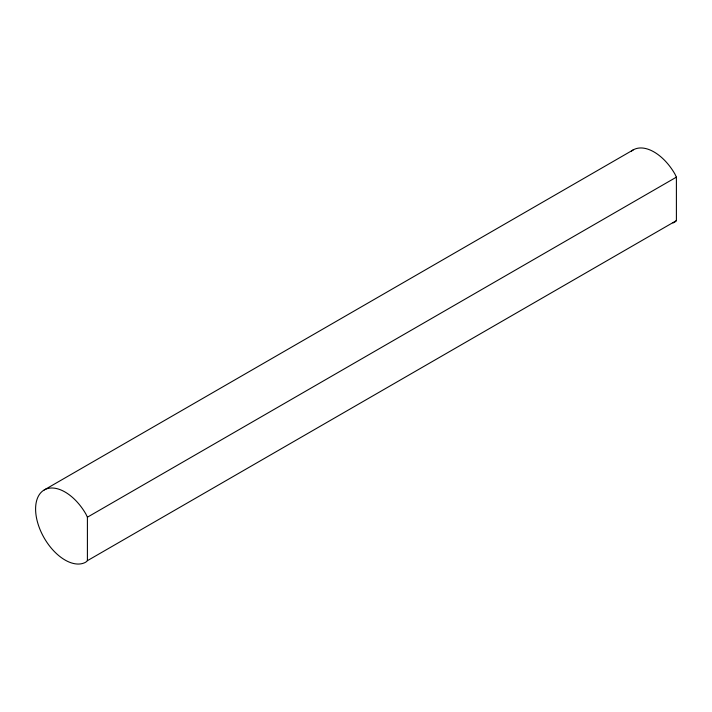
<?xml version="1.0" encoding="UTF-8"?>
<svg xmlns="http://www.w3.org/2000/svg" width="712" height="712" viewBox="0 0 712 712"><rect width="100%" height="100%" fill="white"/><g stroke="black" fill="none" stroke-linecap="round" stroke-linejoin="round"><path stroke-width="1.07" d="M631.491 151.086A41.652 24.048 60 0 1 674.869 173.951L676.4 177.146L676.4 220.622L87.407 560.673L85.876 562.097A41.652 24.048 60 0 1 44.224 538.049A41.652 24.048 60 0 1 44.224 489.954L633.217 149.903M676.4 220.622L674.869 222.046A41.652 24.048 60 0 1 672.973 222.954M87.407 560.673L87.407 517.197L676.4 177.146M87.407 517.197L85.876 514.002A41.652 24.048 60 0 0 44.224 489.954"/></g></svg>
